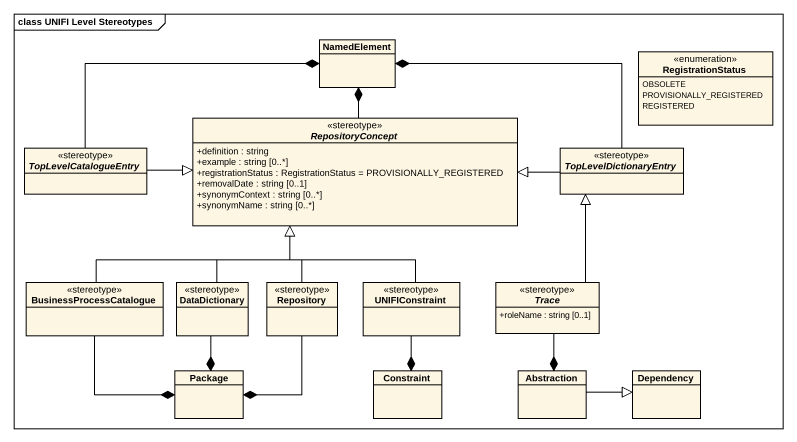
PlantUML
@startuml
mainframe class UNIFI Level Stereotypes
hide circle
hide empty members
skinparam classAttributeIconSize 0
class NamedElement
enum RegistrationStatus {
  OBSOLETE
  PROVISIONALLY_REGISTERED
  REGISTERED
}
abstract class RepositoryConcept <<stereotype>> {
  +definition : string
  +example : string [0..*]
  +registrationStatus : RegistrationStatus = PROVISIONALLY_REGISTERED
  +removalDate : string [0..1]
  +synonymContext : string [0..*]
  +synonymName : string [0..*]
}
abstract class TopLevelCatalogueEntry <<stereotype>>
abstract class TopLevelDictionaryEntry <<stereotype>>
class BusinessProcessCatalogue <<stereotype>>
class DataDictionary <<stereotype>>
class Repository <<stereotype>>
class UNIFIConstraint <<stereotype>>
abstract class Trace <<stereotype>> {
  +roleName : string [0..1]
}
class "Package" as Package_
class Constraint
class Abstraction
class Dependency
RepositoryConcept -up-* NamedElement
TopLevelCatalogueEntry -right-* NamedElement
TopLevelCatalogueEntry -right-|> RepositoryConcept
TopLevelDictionaryEntry -left-* NamedElement
TopLevelDictionaryEntry -left-|> RepositoryConcept
BusinessProcessCatalogue -right-|> RepositoryConcept
BusinessProcessCatalogue --* Package_
DataDictionary -up-|> RepositoryConcept
DataDictionary --* Package_
Repository -up-|> RepositoryConcept
Repository --* Package_
UNIFIConstraint -up-|> RepositoryConcept
UNIFIConstraint --* Constraint
Trace -up-|> TopLevelDictionaryEntry
Trace --* Abstraction
Abstraction -right-|> Dependency
@enduml
